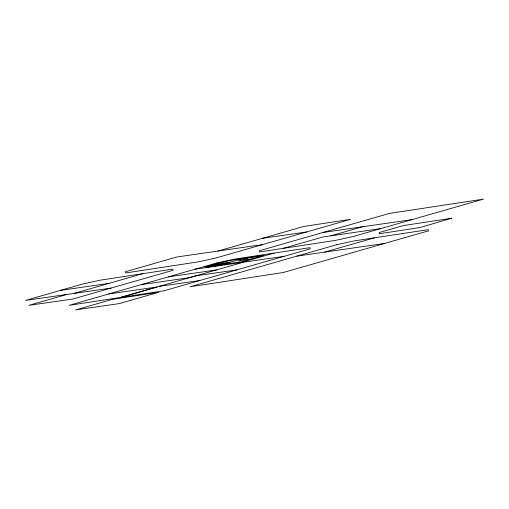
<?xml version="1.0" encoding="UTF-8"?>
<svg xmlns="http://www.w3.org/2000/svg" width="509" height="509" viewBox="0 0 509 509"><rect width="100%" height="100%" fill="white"/><g stroke="black" fill="none" stroke-linecap="round" stroke-linejoin="round"><path stroke-width="0.76" d="M111.134 288.056L25.45 300.431L82.802 283.977L100.222 280.173L172.78 269.102L173.149 270.26L73.175 298.948L28.746 305.362L66.711 294.469M218.119 251.032L303.701 226.467L350.637 219.328L215.663 258.063L198.236 261.868L125.698 272.939L125.36 271.768L176.871 256.988L262.504 244.619M74.002 293.419L142.813 273.67M221.765 264.623L243.232 258.464M330.926 235.807L362.325 226.798M241.247 262.517L274.02 253.113M141.419 284.588L189.711 277.615L243.41 262.205M380.707 228.611L352.813 236.615L335.374 240.42L259.565 251.949L259.227 250.778L389.372 213.436L483.55 199.108L380.707 228.611L322.91 236.965L283.214 248.354M324.755 252.095L374.427 237.843M262.256 238.358L306.653 231.951M323.005 232.479L412.061 219.614M263.191 255.524L250.975 257.287L238.543 260.856L250.752 259.094M211.668 265.622L223.884 263.859M195.074 269.191L284.06 256.339M297.014 256.097L384.53 243.461M60.52 290.372L109.053 283.36M168.256 276.883L216.567 269.91M236.895 269.865L196.27 275.732L120.569 297.453L157.071 286.981L108.78 293.954M159.158 286.382L199.77 280.516M451.458 218.266L420.001 227.548L379.434 233.72L379.097 232.549L403.44 225.57L451.458 218.266M216.713 262.981L69.09 305.343L163.904 290.811L310.255 248.825L309.924 247.654L234.14 259.176L216.713 262.981M219.621 262.841L204.936 267.053L241.311 261.798L263.878 255.327L231.5 260.252L219.621 262.841M217.884 263.84L205.451 267.41L217.667 265.641L230.1 262.071L217.884 263.84M112.413 299.362L75.733 309.892L119.38 303.587L158.923 292.236L112.413 299.362M336.544 244.759L189.965 286.809L283.271 272.512L428.553 230.832L428.222 229.661L353.978 240.954L336.544 244.759"/></g></svg>
